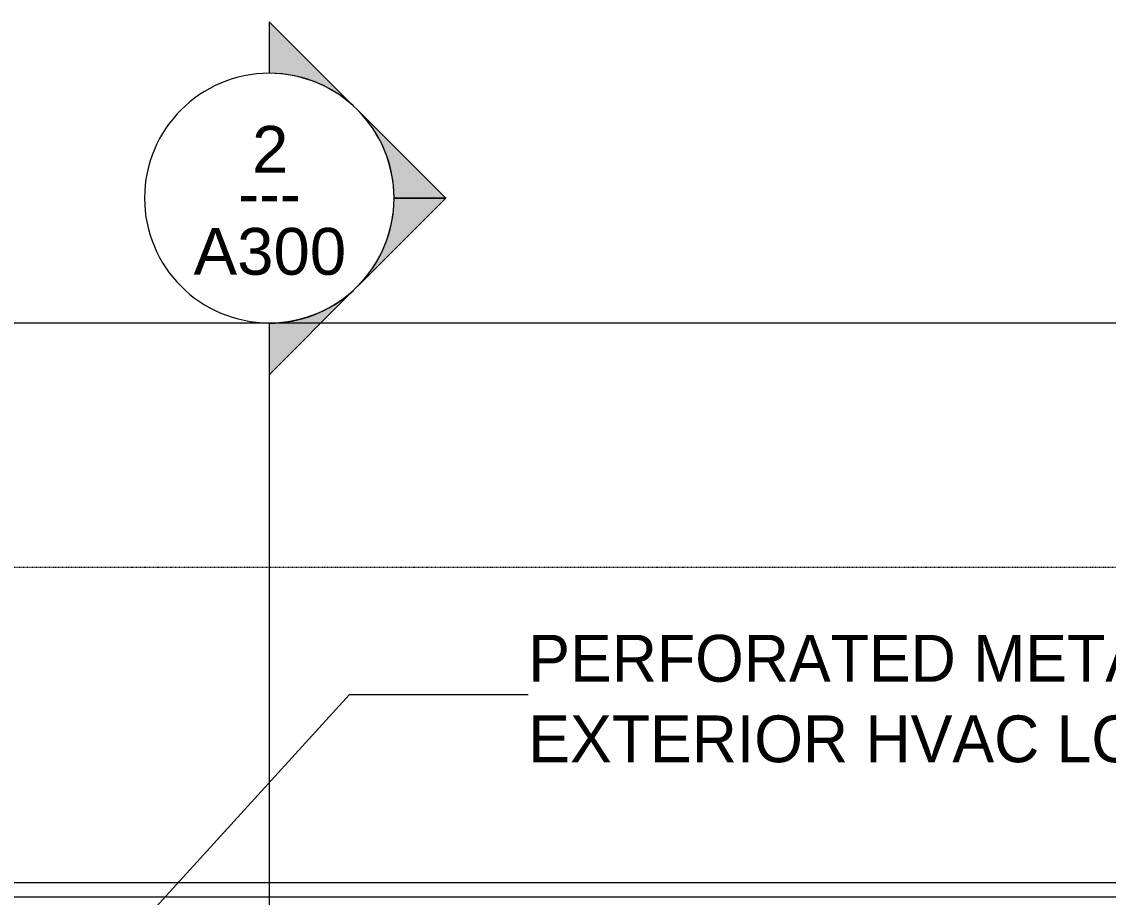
# Model space of a CAD drawing. Header units: inches. Extents: x 1747 to 7606, y -251 to 585.
# Drawn here: x 6862.6 to 7071.6, y 416.5 to 584.9 of the extents above; entities that cross this region are included whole.
import ezdxf

# ---------------------------------------------------------------- set-up
doc = ezdxf.new("R2010")
doc.units = ezdxf.units.IN
doc.header["$MEASUREMENT"] = 0
doc.linetypes.add('Aligning Line 1_8_', pattern=[0.25, 0.125, -0.125])
for name, color, linetype, lineweight in [('0-3', 10, 'Continuous', 5), ('A-WALL', 113, 'Continuous', 13), ('G-ANNO-SYMB', 111, 'Aligning Line 1_8_', 9), ('G-ANNO-SYMB-1', 147, 'Aligning Line 1_8_', 9), ('G-ANNO-SYMB-2', 111, 'Continuous', 9), ('G-ANNO-TEXT', 231, 'Continuous', 9)]:
    doc.layers.add(name, color=color, linetype=linetype, lineweight=lineweight)
doc.styles.add('Arial', font='arial.ttf', dxfattribs={"height": 9})
doc.styles.add('Century Gothic', font='ufonts.com_century-gothic.ttf', dxfattribs={"height": 9})

# ---------------------------------------------------------------- blocks, each defined once
blk = doc.blocks.new('CTR - 2nd Phase_rvt-2-BUILDING ELEVATION - NORTH')
at = {"layer": 'G-ANNO-SYMB-1'}
blk.add_line((-12461.79, 526.95), (-9706.16, 526.95), dxfattribs=at)
blk = doc.blocks.new('CTR  - Topography_rvt-2-BUILDING ELEVATION - NORTH')
at = {"layer": 'G-ANNO-SYMB-1'}
blk.add_line((-12461.79, 480), (-9742.88, 480), dxfattribs=at)
blk = doc.blocks.new('CTR - 1st Phase - Common Walls_rvt-2-BUILDING ELEVATION - NORTH')
at = {"layer": 'G-ANNO-SYMB-1'}
for p, q in [((-12461.73, 526.95), (-9706.24, 526.95)), ((-12428.12, 526.95), (-9706.24, 526.95)), ((-12461.79, 480), (-9706.16, 480))]:
    blk.add_line(p, q, dxfattribs=at)
blk = doc.blocks.new('Basic Wall _ EXT - FIBER CEMENT - SMALL - ___-1820306-BUILDING ELEVATION - NORTH')
at = {"layer": 'A-WALL'}
for p, q in [((-9985.75, 419.28), (-12113.03, 419.28)), ((-12119.37, 416.57), (-9979.41, 416.57))]:
    blk.add_line(p, q, dxfattribs=at)
blk = doc.blocks.new('Section - Section Head - Filled-22785-BUILDING ELEVATION - NORTH')
at = {"layer": 'G-ANNO-SYMB-2'}
h = blk.add_hatch(color=256, dxfattribs=at)
edge = h.paths.add_edge_path(flags=0)
edge.add_arc((-10281.19, 550.95), 24.03, 47.9216, 90)
edge.add_line((-10281.19, 574.98), (-10281.19, 584.89))
edge.add_line((-10281.19, 584.89), (-10265.09, 568.79))
h = blk.add_hatch(color=256, dxfattribs=at)
edge = h.paths.add_edge_path(flags=0)
edge.add_line((-10264.22, 567.92), (-10247.25, 550.95))
edge.add_line((-10247.25, 550.95), (-10257.19, 550.95))
edge.add_arc((-10281.19, 550.95), 24, 0, 45)
h = blk.add_hatch(color=256, dxfattribs=at)
edge = h.paths.add_edge_path(flags=0)
edge.add_arc((-10281.19, 550.95), 24, 315, 360)
edge.add_line((-10257.19, 550.95), (-10247.25, 550.95))
edge.add_line((-10247.25, 550.95), (-10264.22, 533.98))
h = blk.add_hatch(color=256, dxfattribs=at)
edge = h.paths.add_edge_path(flags=0)
edge.add_line((-10265.09, 533.12), (-10281.19, 517.01))
edge.add_line((-10281.19, 517.01), (-10281.19, 526.92))
edge.add_arc((-10281.19, 550.95), 24.03, 270, 312.0784)
for p, q in [((-10265.09, 568.79), (-10281.19, 584.89)), ((-10281.19, 584.89), (-10281.19, 574.98)), ((-10247.25, 550.95), (-10264.22, 567.92)), ((-10264.22, 533.98), (-10247.25, 550.95)), ((-10257.19, 550.95), (-10247.25, 550.95)), ((-10247.25, 550.95), (-10257.19, 550.95)), ((-10281.19, 517.01), (-10265.09, 533.12)), ((-10281.19, 526.92), (-10281.19, 517.01))]:
    blk.add_line(p, q, dxfattribs=at)
for centre, radius, start, end in [((-10281.19, 550.98), 24, 90, 270), ((-10281.19, 550.98), 24, 270, 90), ((-10281.19, 550.95), 24.03, 47.9216, 90), ((-10281.19, 550.95), 24, 0, 45), ((-10281.19, 550.95), 24, 315, 360), ((-10281.19, 550.95), 24.03, 270, 312.0784)]:
    blk.add_arc(centre, radius, start, end, dxfattribs=at)

msp = doc.modelspace()

# ---------------------------------------------------------------- linework, layer by layer
at = {"layer": 'G-ANNO-SYMB'}
for p, q in [((4729.63, 526.95), (7485.18, 526.95)), ((4729.63, 480), (7485.26, 480))]:
    msp.add_line(p, q, dxfattribs=at)
at = {"layer": 'G-ANNO-SYMB-2'}
msp.add_line((6910.23, 526.95), (6910.23, -145.84), dxfattribs=at)
at = {"layer": 'G-ANNO-TEXT'}
for p, q in [((6805.81, 324.03), (6925.63, 455.47)), ((6925.63, 455.47), (6960.06, 455.47))]:
    msp.add_line(p, q, dxfattribs=at)

# ---------------------------------------------------------------- block references
at = {"layer": '0-3'}
for name in ['CTR - 2nd Phase_rvt-2-BUILDING ELEVATION - NORTH', 'CTR - 1st Phase - Common Walls_rvt-2-BUILDING ELEVATION - NORTH', 'CTR  - Topography_rvt-2-BUILDING ELEVATION - NORTH']:
    msp.add_blockref(name, (17191.42, 0), dxfattribs=at)
at = {"layer": 'A-WALL'}
msp.add_blockref('Basic Wall _ EXT - FIBER CEMENT - SMALL - ___-1820306-BUILDING ELEVATION - NORTH', (17191.42, 0), dxfattribs=at)
at = {"layer": 'G-ANNO-SYMB-2'}
msp.add_blockref('Section - Section Head - Filled-22785-BUILDING ELEVATION - NORTH', (17191.42, 0), dxfattribs=at)

# ---------------------------------------------------------------- texts
at = {"layer": 'G-ANNO-SYMB-2', "char_height": 9, "attachment_point": 1}
for s, insert, width, style in [('2', (6906.91, 564.86), 8.484, 'Arial'), ('---', (6904.26, 556.36), 15.453, 'Century Gothic'), ('A300', (6895.66, 545.23), 35.754, 'Arial')]:
    msp.add_mtext(s, dxfattribs=dict(at, insert=insert, width=width, style=style))
at = {"layer": 'G-ANNO-TEXT', "char_height": 9, "attachment_point": 1, "style": 'Century Gothic'}
for s, insert, width in [('PERFORATED METAL PANEL AT', (6960.06, 466.96), 220.584), ('EXTERIOR HVAC LOCATION', (6960.06, 451.46), 202.707)]:
    msp.add_mtext(s, dxfattribs=dict(at, insert=insert, width=width))

doc.saveas('drawing.dxf')
